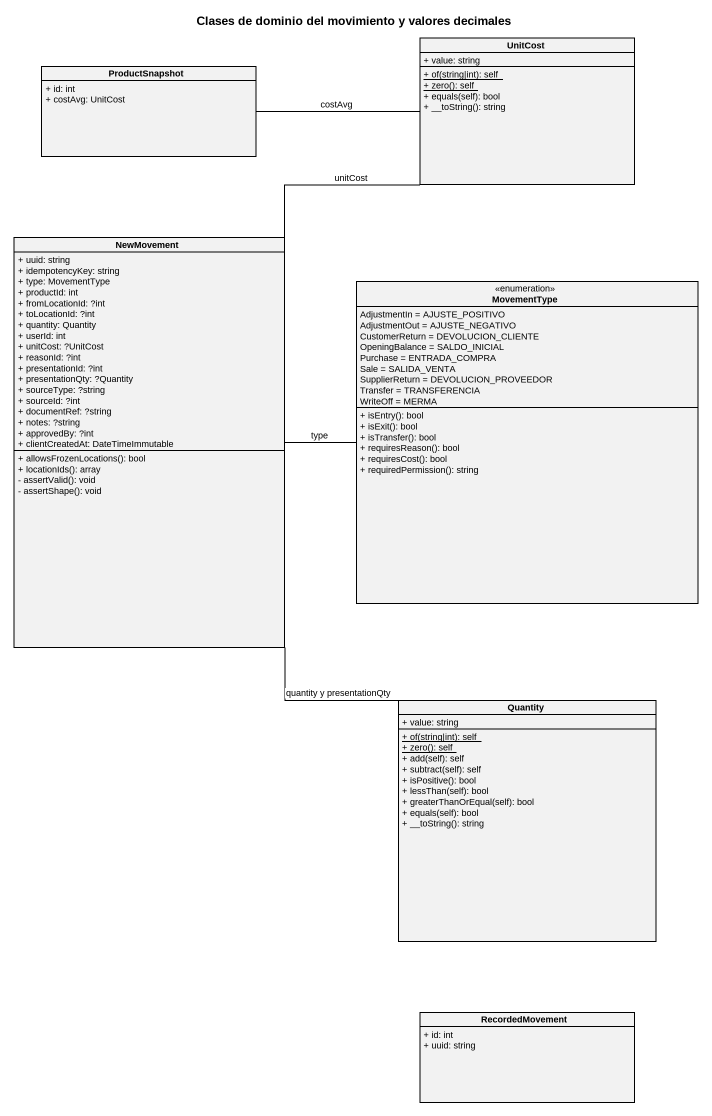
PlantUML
@startuml
title Clases de dominio del movimiento y valores decimales
hide circle
hide empty members
skinparam classAttributeIconSize 0
class UnitCost {
  + value: string
  {static} + of(string|int): self
  {static} + zero(): self
  + equals(self): bool
  + __toString(): string
}
class ProductSnapshot {
  + id: int
  + costAvg: UnitCost
}
class NewMovement {
  + uuid: string
  + idempotencyKey: string
  + type: MovementType
  + productId: int
  + fromLocationId: ?int
  + toLocationId: ?int
  + quantity: Quantity
  + userId: int
  + unitCost: ?UnitCost
  + reasonId: ?int
  + presentationId: ?int
  + presentationQty: ?Quantity
  + sourceType: ?string
  + sourceId: ?int
  + documentRef: ?string
  + notes: ?string
  + approvedBy: ?int
  + clientCreatedAt: DateTimeImmutable
  + allowsFrozenLocations(): bool
  + locationIds(): array
  - assertValid(): void
  - assertShape(): void
}
enum MovementType {
  AdjustmentIn = AJUSTE_POSITIVO
  AdjustmentOut = AJUSTE_NEGATIVO
  CustomerReturn = DEVOLUCION_CLIENTE
  OpeningBalance = SALDO_INICIAL
  Purchase = ENTRADA_COMPRA
  Sale = SALIDA_VENTA
  SupplierReturn = DEVOLUCION_PROVEEDOR
  Transfer = TRANSFERENCIA
  WriteOff = MERMA
  + isEntry(): bool
  + isExit(): bool
  + isTransfer(): bool
  + requiresReason(): bool
  + requiresCost(): bool
  + requiredPermission(): string
}
class Quantity {
  + value: string
  {static} + of(string|int): self
  {static} + zero(): self
  + add(self): self
  + subtract(self): self
  + isPositive(): bool
  + lessThan(self): bool
  + greaterThanOrEqual(self): bool
  + equals(self): bool
  + __toString(): string
}
class RecordedMovement {
  + id: int
  + uuid: string
}
ProductSnapshot -right- UnitCost : costAvg
NewMovement -up- UnitCost : unitCost
NewMovement -right- MovementType : type
NewMovement -- Quantity : quantity y presentationQty
@enduml
